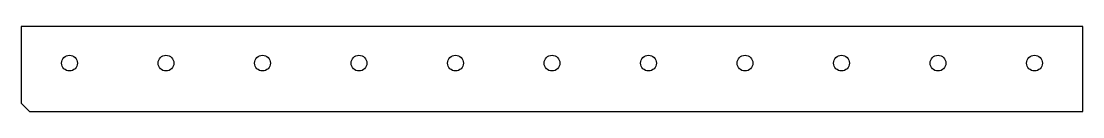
# Model space of a CAD drawing. Header units: inches. Extents: x 0 to 11, y -0.1 to 0.8.
import ezdxf

# ---------------------------------------------------------------- set-up
doc = ezdxf.new("R2010")
doc.units = ezdxf.units.IN
doc.header["$MEASUREMENT"] = 0

msp = doc.modelspace()

# ---------------------------------------------------------------- linework, layer by layer
msp.add_lwpolyline([(11, -0.085), (11, 0.793), (0, 0.793), (0, 0), (0.085, -0.085)], close=True)
for centre in [(0.5, 0.415), (1.5, 0.415), (2.5, 0.415), (3.5, 0.415), (4.5, 0.415), (5.5, 0.415), (6.5, 0.415), (7.5, 0.415), (8.5, 0.415), (9.5, 0.415), (10.5, 0.415)]:
    msp.add_circle(centre, 0.0815)

doc.saveas('drawing.dxf')
